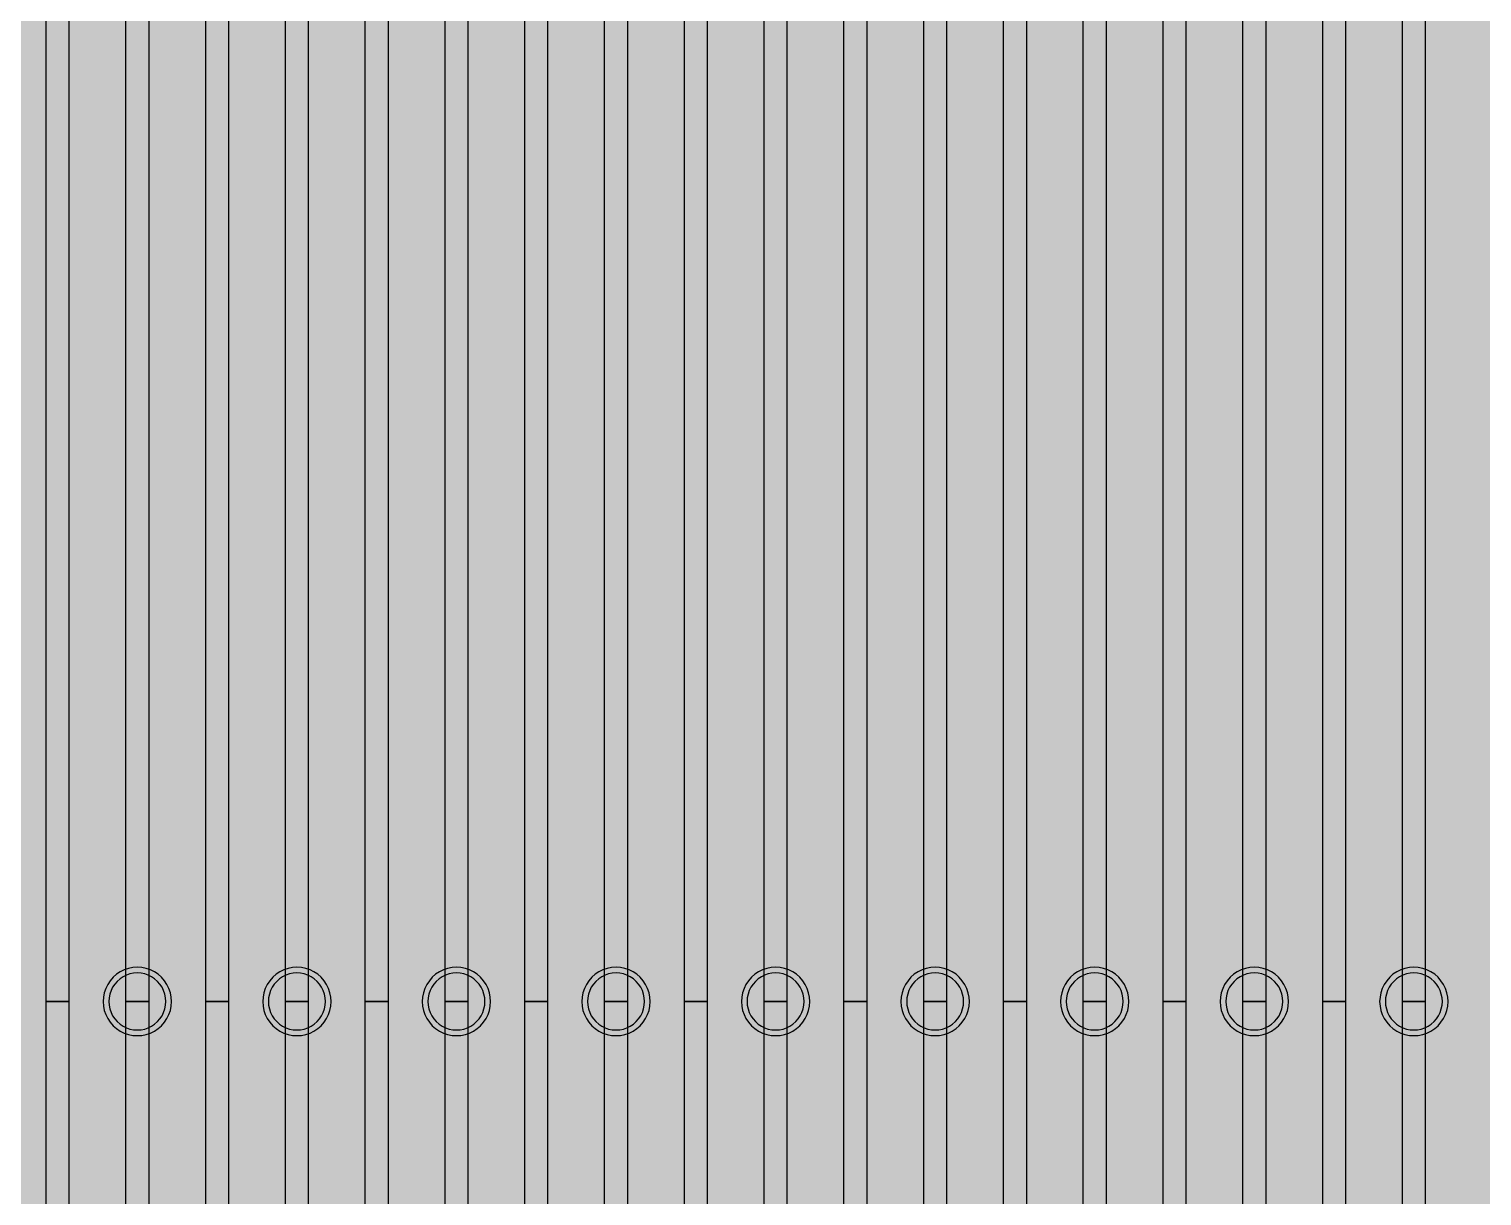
# Model space of a CAD drawing. Header units: metres. Extents: x -7231 to 10969, y -37556 to 1873.
# Drawn here: x 120 to 247.5, y -16649 to -16546.6 of the extents above; entities that cross this region are included whole.
import ezdxf

# ---------------------------------------------------------------- set-up
doc = ezdxf.new("R2010")
doc.units = ezdxf.units.M
for name, color, linetype in [('Metal1', 4, 'CONTINUOUS'), ('Metal2', 3, 'CONTINUOUS'), ('Polyimide', 7, 'CONTINUOUS')]:
    doc.layers.add(name, color=color, linetype=linetype)

msp = doc.modelspace()

# ---------------------------------------------------------------- hatches: boundary and pattern name
at = {"layer": 'Polyimide'}
msp.add_hatch(color=7, dxfattribs=at).paths.add_polyline_path([(4065.69, -468), (4066.67, -501.99), (4068.51, -535.99), (4071.41, -569.99), (4075.54, -603.99), (4081.04, -637.99), (4088.01, -671.99), (4096.52, -705.98), (4106.62, -739.98), (4118.33, -773.98), (4131.63, -807.98), (4146.49, -841.98), (4162.87, -875.98), (4180.68, -909.97), (4199.83, -943.97), (4220.22, -977.97), (4241.73, -1011.97), (4264.21, -1045.97), (4287.52, -1079.96), (4311.51, -1113.96), (4336.01, -1147.96), (4360.86, -1181.96), (4385.88, -1215.96), (4410.89, -1249.96), (4435.74, -1283.95), (4460.24, -1317.95), (4484.23, -1351.95), (4507.54, -1385.95), (4530.02, -1419.95), (4551.53, -1453.94), (4571.92, -1487.94), (4591.07, -1521.94), (4608.88, -1555.94), (4625.26, -1589.94), (4640.12, -1623.94), (4653.42, -1657.93), (4665.13, -1691.93), (4675.23, -1725.93), (4683.74, -1759.93), (4690.71, -1793.93), (4696.21, -1827.93), (4700.34, -1861.92), (4703.24, -1895.92), (4705.08, -1929.92), (4706.06, -1963.92), (4706.44, -1997.92), (4706.5, -2031.91), (4706.5, -4793.02), (4709.95, -4838.39), (4720.22, -4882.71), (4737.08, -4924.98), (4760.13, -4964.2), (4788.85, -4999.49), (4822.58, -5030.03), (4860.53, -5055.12), (4901.85, -5074.18), (4901.85, -5074.18), (4970.68, -5105.23), (5034.7, -5145.26), (5092.76, -5193.54), (5143.8, -5249.19), (5186.89, -5311.2), (5221.24, -5378.44), (5246.23, -5449.69), (5261.41, -5523.66), (5266.5, -5599), (5261.41, -5674.34), (5246.23, -5748.31), (5221.24, -5819.56), (5186.89, -5886.8), (5143.8, -5948.81), (5092.76, -6004.46), (5034.7, -6052.74), (4970.68, -6092.77), (4901.85, -6123.82), (4860.53, -6142.88), (4822.58, -6167.97), (4788.85, -6198.51), (4760.13, -6233.8), (4737.08, -6273.02), (4720.22, -6315.29), (4709.95, -6359.61), (4706.5, -6404.98), (4706.5, -9221.52), (4709.95, -9266.88), (4720.22, -9311.21), (4737.08, -9353.47), (4760.13, -9392.7), (4788.85, -9427.98), (4822.58, -9458.52), (4860.53, -9483.61), (4901.85, -9502.67), (4970.68, -9533.72), (5034.7, -9573.75), (5092.76, -9622.03), (5143.8, -9677.68), (5186.89, -9739.69), (5221.24, -9806.94), (5246.23, -9878.19), (5261.41, -9952.16), (5266.5, -10027.49), (5261.41, -10102.83), (5246.23, -10176.8), (5221.24, -10248.05), (5186.89, -10315.3), (5143.8, -10377.31), (5092.76, -10432.96), (5034.7, -10481.24), (4970.68, -10521.27), (4901.85, -10552.32), (4860.53, -10571.38), (4822.58, -10596.46), (4788.85, -10627), (4760.13, -10662.29), (4737.08, -10701.52), (4720.22, -10743.78), (4709.95, -10788.1), (4706.5, -10833.47), (4706.5, -13650.01), (4709.95, -13695.38), (4720.22, -13739.7), (4737.08, -13781.96), (4760.13, -13821.19), (4788.85, -13856.48), (4822.58, -13887.02), (4860.53, -13912.11), (4901.85, -13931.17), (4970.68, -13962.22), (5034.7, -14002.25), (5092.76, -14050.53), (5143.8, -14106.18), (5186.89, -14168.19), (5221.24, -14235.43), (5246.23, -14306.68), (5261.41, -14380.65), (5266.5, -14455.99), (5261.41, -14531.33), (5246.23, -14605.29), (5221.24, -14676.55), (5186.89, -14743.79), (5143.8, -14805.8), (5092.76, -14861.45), (5034.7, -14909.73), (4970.68, -14949.76), (4901.85, -14980.81), (4860.53, -14999.87), (4822.58, -15024.96), (4788.85, -15055.5), (4760.13, -15090.79), (4737.08, -15130.01), (4720.22, -15172.27), (4709.95, -15216.6), (4706.5, -15261.97), (4706.5, -15455.99), (4720.95, -15750.04), (4764.14, -16041.26), (4835.68, -16326.84), (4934.86, -16604.04), (5060.74, -16870.18), (5212.09, -17122.7), (5387.47, -17359.17), (5585.18, -17577.31), (5803.32, -17775.02), (6039.79, -17950.4), (6292.31, -18101.75), (6558.45, -18227.63), (6835.65, -18326.81), (7121.23, -18398.34), (7412.45, -18441.54), (7706.5, -18455.99), (9969.01, -18455.99), (10047.42, -18459.84), (10125.08, -18471.36), (10201.23, -18490.44), (10275.15, -18516.89), (10346.12, -18550.45), (10413.46, -18590.81), (10476.52, -18637.58), (10534.69, -18690.3), (10587.41, -18748.47), (10634.18, -18811.53), (10674.54, -18878.87), (10708.11, -18949.84), (10734.56, -19023.76), (10753.63, -19099.92), (10765.15, -19177.58), (10769.01, -19255.99), (10769.01, -20895.8), (10730.24, -20951.41), (10694.6, -21009.08), (10662.21, -21068.63), (10633.17, -21129.89), (10607.55, -21192.66), (10585.45, -21256.74), (10566.93, -21321.96), (10552.05, -21388.09), (10540.84, -21454.95), (10533.35, -21522.33), (10529.6, -21590.02), (10529.6, -21657.81), (10533.35, -21725.5), (10540.84, -21792.87), (10552.05, -21859.73), (10566.93, -21925.87), (10585.45, -21991.08), (10607.55, -22055.17), (10633.17, -22117.94), (10662.21, -22179.19), (10694.6, -22238.74), (10730.24, -22296.41), (10769.01, -22352.03), (10769.01, -32454.24), (10728.74, -32510.49), (10691.72, -32568.92), (10658.05, -32629.35), (10627.85, -32691.58), (10601.2, -32755.42), (10578.21, -32820.67), (10558.93, -32887.1), (10543.44, -32954.52), (10531.77, -33022.71), (10523.97, -33091.44), (10520.07, -33160.51), (10520.07, -33229.69), (10523.97, -33298.75), (10531.77, -33367.49), (10543.44, -33435.67), (10558.93, -33503.09), (10578.21, -33569.53), (10601.2, -33634.77), (10627.85, -33698.61), (10658.05, -33760.85), (10691.72, -33821.28), (10728.74, -33879.71), (10769.01, -33935.96), (10769.01, -36556), (10765.15, -36634.41), (10753.63, -36712.07), (10734.56, -36788.23), (10708.11, -36862.15), (10674.54, -36933.12), (10634.18, -37000.46), (10587.41, -37063.51), (10534.69, -37121.69), (10476.52, -37174.41), (10413.46, -37221.18), (10346.12, -37261.54), (10275.15, -37295.1), (10201.23, -37321.55), (10125.08, -37340.63), (10047.42, -37352.15), (9969.01, -37356), (-6231.01, -37356), (-6309.42, -37352.15), (-6387.08, -37340.63), (-6463.23, -37321.55), (-6537.15, -37295.1), (-6608.12, -37261.54), (-6675.46, -37221.18), (-6738.52, -37174.41), (-6796.69, -37121.69), (-6849.41, -37063.51), (-6896.18, -37000.46), (-6936.54, -36933.12), (-6970.11, -36862.15), (-6996.56, -36788.23), (-7015.63, -36712.07), (-7027.15, -36634.41), (-7031.01, -36556), (-7031.01, -33936), (-6990.74, -33879.75), (-6953.7, -33821.31), (-6920.03, -33760.88), (-6889.82, -33698.64), (-6863.18, -33634.8), (-6840.18, -33569.55), (-6820.9, -33503.11), (-6805.4, -33435.69), (-6793.74, -33367.49), (-6785.94, -33298.75), (-6782.03, -33229.68), (-6782.03, -33160.5), (-6785.94, -33091.43), (-6793.74, -33022.69), (-6805.4, -32954.5), (-6820.9, -32887.07), (-6840.18, -32820.63), (-6863.18, -32755.39), (-6889.82, -32691.54), (-6920.03, -32629.3), (-6953.7, -32568.87), (-6990.74, -32510.43), (-7031.01, -32454.18), (-7031.01, -22364.83), (-6990.74, -22308.58), (-6953.7, -22250.14), (-6920.03, -22189.71), (-6889.82, -22127.47), (-6863.18, -22063.62), (-6840.18, -21998.38), (-6820.9, -21931.94), (-6805.4, -21864.51), (-6793.74, -21796.32), (-6785.94, -21727.58), (-6782.03, -21658.51), (-6782.03, -21589.33), (-6785.94, -21520.26), (-6793.74, -21451.52), (-6805.4, -21383.32), (-6820.9, -21315.9), (-6840.18, -21249.46), (-6863.18, -21184.21), (-6889.82, -21120.37), (-6920.03, -21058.13), (-6953.7, -20997.7), (-6990.74, -20939.26), (-7031.01, -20883.01), (-7031.01, -19255.99), (-7027.15, -19177.58), (-7015.63, -19099.92), (-6996.56, -19023.76), (-6970.11, -18949.84), (-6936.54, -18878.87), (-6896.18, -18811.53), (-6849.41, -18748.47), (-6796.69, -18690.3), (-6738.52, -18637.58), (-6675.46, -18590.81), (-6608.12, -18550.45), (-6537.15, -18516.89), (-6463.23, -18490.44), (-6387.08, -18471.36), (-6309.42, -18459.84), (-6231.01, -18455.99), (-3968.5, -18455.99), (-3674.45, -18441.54), (-3383.23, -18398.34), (-3097.65, -18326.81), (-2820.45, -18227.63), (-2554.31, -18101.75), (-2301.79, -17950.4), (-2065.32, -17775.02), (-1847.18, -17577.31), (-1649.47, -17359.17), (-1474.09, -17122.7), (-1322.74, -16870.18), (-1196.86, -16604.04), (-1097.68, -16326.84), (-1026.14, -16041.26), (-982.95, -15750.04), (-968.5, -15455.99), (-968.5, -15261.97), (-971.95, -15216.6), (-982.22, -15172.27), (-999.08, -15130.01), (-1022.13, -15090.79), (-1050.85, -15055.5), (-1084.58, -15024.96), (-1122.53, -14999.87), (-1163.85, -14980.81), (-1232.68, -14949.76), (-1296.7, -14909.73), (-1354.76, -14861.45), (-1405.8, -14805.8), (-1448.89, -14743.79), (-1483.24, -14676.55), (-1508.23, -14605.29), (-1523.41, -14531.33), (-1528.5, -14455.99), (-1523.41, -14380.65), (-1508.23, -14306.68), (-1483.24, -14235.43), (-1448.89, -14168.19), (-1405.8, -14106.18), (-1354.76, -14050.53), (-1296.7, -14002.25), (-1232.68, -13962.22), (-1163.85, -13931.17), (-1122.53, -13912.11), (-1084.58, -13887.02), (-1050.85, -13856.48), (-1022.13, -13821.19), (-999.08, -13781.96), (-982.22, -13739.7), (-971.95, -13695.38), (-968.5, -13650.01), (-968.5, -12309.64), (-971.95, -12264.27), (-982.22, -12219.94), (-999.08, -12177.68), (-1022.13, -12138.46), (-1050.85, -12103.17), (-1084.58, -12072.63), (-1122.53, -12047.54), (-1163.85, -12028.48), (-1232.68, -11997.43), (-1296.7, -11957.4), (-1354.76, -11909.12), (-1405.8, -11853.47), (-1448.89, -11791.46), (-1483.24, -11724.22), (-1508.23, -11652.96), (-1523.41, -11579), (-1528.5, -11503.66), (-1523.41, -11428.32), (-1508.23, -11354.35), (-1483.24, -11283.1), (-1448.89, -11215.86), (-1405.8, -11153.85), (-1354.76, -11098.2), (-1296.7, -11049.92), (-1232.68, -11009.89), (-1163.85, -10978.84), (-1122.53, -10959.78), (-1084.58, -10934.69), (-1050.85, -10904.15), (-1022.13, -10868.86), (-999.08, -10829.63), (-982.22, -10787.37), (-971.95, -10743.05), (-968.5, -10697.68), (-968.5, -9357.31), (-971.95, -9311.94), (-982.22, -9267.62), (-999.08, -9225.35), (-1022.13, -9186.13), (-1050.85, -9150.84), (-1084.58, -9120.3), (-1122.53, -9095.21), (-1163.85, -9076.15), (-1163.85, -9076.15), (-1232.68, -9045.1), (-1296.7, -9005.07), (-1354.76, -8956.79), (-1405.8, -8901.14), (-1448.89, -8839.13), (-1483.24, -8771.89), (-1508.23, -8700.64), (-1523.41, -8626.67), (-1528.5, -8551.33), (-1523.41, -8475.99), (-1508.23, -8402.02), (-1483.24, -8330.77), (-1448.89, -8263.53), (-1405.8, -8201.52), (-1354.76, -8145.87), (-1296.7, -8097.59), (-1232.68, -8057.56), (-1163.85, -8026.51), (-1163.85, -8026.51), (-1122.53, -8007.45), (-1084.58, -7982.36), (-1050.85, -7951.82), (-1022.13, -7916.53), (-999.08, -7877.31), (-982.22, -7835.04), (-971.95, -7790.72), (-968.5, -7745.35), (-968.5, -6404.98), (-971.95, -6359.61), (-982.22, -6315.29), (-999.08, -6273.02), (-1022.13, -6233.8), (-1050.85, -6198.51), (-1084.58, -6167.97), (-1122.53, -6142.88), (-1163.85, -6123.82), (-1163.85, -6123.82), (-1232.68, -6092.77), (-1296.7, -6052.74), (-1354.76, -6004.46), (-1405.8, -5948.81), (-1448.89, -5886.8), (-1483.24, -5819.56), (-1508.23, -5748.31), (-1523.41, -5674.34), (-1528.5, -5599), (-1523.41, -5523.66), (-1508.23, -5449.69), (-1483.24, -5378.44), (-1448.89, -5311.2), (-1405.8, -5249.19), (-1354.76, -5193.54), (-1296.7, -5145.26), (-1232.68, -5105.23), (-1163.85, -5074.18), (-1163.85, -5074.18), (-1122.53, -5055.12), (-1084.58, -5030.03), (-1050.85, -4999.49), (-1022.13, -4964.2), (-999.08, -4924.98), (-982.22, -4882.71), (-971.95, -4838.39), (-968.5, -4793.02), (-968.5, -2031.91), (-968.44, -1997.92), (-968.06, -1963.92), (-967.05, -1929.92), (-965.18, -1895.92), (-962.22, -1861.92), (-958.01, -1827.93), (-952.41, -1793.93), (-945.31, -1759.93), (-936.64, -1725.93), (-926.35, -1691.93), (-914.43, -1657.93), (-900.88, -1623.94), (-885.74, -1589.94), (-869.05, -1555.94), (-850.91, -1521.94), (-831.4, -1487.94), (-810.63, -1453.94), (-788.72, -1419.95), (-765.82, -1385.95), (-742.07, -1351.95), (-717.63, -1317.95), (-692.67, -1283.95), (-667.36, -1249.96), (-641.88, -1215.96), (-616.39, -1181.96), (-591.08, -1147.96), (-566.12, -1113.96), (-541.68, -1079.96), (-517.93, -1045.97), (-495.03, -1011.97), (-473.12, -977.97), (-452.35, -943.97), (-432.84, -909.97), (-414.7, -875.98), (-398.01, -841.98), (-382.87, -807.98), (-369.32, -773.98), (-357.4, -739.98), (-347.11, -705.98), (-338.44, -671.99), (-331.34, -637.99), (-325.74, -603.99), (-321.53, -569.99), (-318.57, -535.99), (-316.7, -501.99), (-315.69, -468), (-315.31, -434), (-315.25, -400), (-315.25, 401), (-315.25, 451), (-315.25, 1644), (-270.25, 1644), (-270.03, 1637.13), (-269.35, 1630.29), (-268.23, 1623.52), (-266.67, 1616.82), (-264.68, 1610.25), (-262.26, 1603.82), (-259.42, 1597.56), (-256.18, 1591.5), (-252.55, 1585.67), (-248.55, 1580.08), (-244.19, 1574.77), (-239.5, 1569.75), (-234.48, 1565.06), (-229.17, 1560.7), (-223.58, 1556.7), (-217.75, 1553.07), (-211.69, 1549.83), (-205.43, 1546.99), (-199, 1544.57), (-192.43, 1542.58), (-185.73, 1541.02), (-178.96, 1539.9), (-172.12, 1539.22), (-165.25, 1539), (-158.38, 1539.22), (-151.54, 1539.9), (-144.77, 1541.02), (-138.07, 1542.58), (-131.5, 1544.57), (-125.07, 1546.99), (-118.81, 1549.83), (-112.75, 1553.07), (-106.92, 1556.7), (-101.33, 1560.7), (-96.02, 1565.06), (-91, 1569.75), (-86.31, 1574.77), (-81.95, 1580.08), (-77.95, 1585.67), (-74.32, 1591.5), (-71.08, 1597.56), (-68.24, 1603.82), (-65.82, 1610.25), (-63.83, 1616.82), (-62.27, 1623.52), (-61.15, 1630.29), (-60.47, 1637.13), (-60.25, 1644), (1853, 1644), (1853, 1573), (3815.25, 1573), (3815.46, 1579.54), (3816.11, 1586.05), (3817.17, 1592.51), (3818.66, 1598.88), (3820.56, 1605.14), (3822.86, 1611.27), (3825.56, 1617.23), (3828.65, 1623), (3832.1, 1628.56), (3835.91, 1633.88), (3840.07, 1638.93), (3844.54, 1643.71), (3849.32, 1648.18), (3854.37, 1652.34), (3859.69, 1656.15), (3865.25, 1659.6), (3871.02, 1662.69), (3876.98, 1665.39), (3883.11, 1667.69), (3889.37, 1669.59), (3895.74, 1671.08), (3902.2, 1672.14), (3908.71, 1672.79), (3915.25, 1673), (3921.79, 1672.79), (3928.3, 1672.14), (3934.76, 1671.08), (3941.13, 1669.59), (3947.39, 1667.69), (3953.52, 1665.39), (3959.48, 1662.69), (3965.25, 1659.6), (3970.81, 1656.15), (3976.13, 1652.34), (3981.18, 1648.18), (3985.96, 1643.71), (3990.43, 1638.93), (3994.59, 1633.88), (3998.4, 1628.56), (4001.85, 1623), (4004.94, 1617.23), (4007.64, 1611.27), (4009.94, 1605.14), (4011.84, 1598.88), (4013.33, 1592.51), (4014.39, 1586.05), (4015.04, 1579.54), (4015.25, 1573), (4065.25, 1573), (4065.25, 451), (4065.25, 401), (4065.25, -400), (4065.31, -434), (4065.69, -468)])

# ---------------------------------------------------------------- linework, layer by layer
at = {"layer": 'Metal1'}
for points in [[(123.5, -2032.12), (123.5, -16631.91), (121.5, -16631.91), (121.5, -2031.71)], [(130.5, -2032.12), (130.5, -16631.91), (128.5, -16631.91), (128.5, -2031.71)], [(137.5, -2032.12), (137.5, -16631.91), (135.5, -16631.91), (135.5, -2031.71)], [(144.5, -2032.12), (144.5, -16631.91), (142.5, -16631.91), (142.5, -2031.71)], [(151.5, -2032.12), (151.5, -16631.91), (149.5, -16631.91), (149.5, -2031.71)], [(158.5, -2032.12), (158.5, -16631.91), (156.5, -16631.91), (156.5, -2031.71)], [(165.5, -2032.12), (165.5, -16631.91), (163.5, -16631.91), (163.5, -2031.71)], [(172.5, -2032.12), (172.5, -16631.91), (170.5, -16631.91), (170.5, -2031.71)], [(179.5, -2032.12), (179.5, -16631.91), (177.5, -16631.91), (177.5, -2031.71)], [(186.5, -2032.12), (186.5, -16631.91), (184.5, -16631.91), (184.5, -2031.71)], [(193.5, -2032.11), (193.5, -16631.91), (191.5, -16631.91), (191.5, -2031.71)], [(200.5, -2032.11), (200.5, -16631.91), (198.5, -16631.91), (198.5, -2031.72)], [(207.5, -2032.11), (207.5, -16631.91), (205.5, -16631.91), (205.5, -2031.72)], [(214.5, -2032.11), (214.5, -16631.91), (212.5, -16631.91), (212.5, -2031.72)], [(221.5, -2032.11), (221.5, -16631.91), (219.5, -16631.91), (219.5, -2031.72)], [(228.5, -2032.11), (228.5, -16631.91), (226.5, -16631.91), (226.5, -2031.72)], [(235.5, -2032.11), (235.5, -16631.91), (233.5, -16631.91), (233.5, -2031.72)], [(242.5, -2032.11), (242.5, -16631.91), (240.5, -16631.91), (240.5, -2031.72)], [(232.7, -17790), (216.84, -17767.49), (200.98, -17744.99), (185.12, -17722.49), (169.26, -17699.99), (153.4, -17677.49), (137.54, -17654.99), (127.94, -17641.36), (121.5, -17621.06), (121.5, -16631.91), (123.5, -16631.91), (123.5, -17620.75), (129.75, -17640.47), (139.18, -17653.84), (155.04, -17676.34), (170.9, -17698.84), (186.76, -17721.34), (202.62, -17743.84), (218.48, -17766.34), (234.34, -17788.84)], [(245.81, -17789.99), (230.08, -17767.49), (214.34, -17744.99), (198.61, -17722.49), (182.88, -17699.99), (167.15, -17677.49), (151.41, -17654.99), (141.89, -17641.36), (135.5, -17621.09), (135.5, -16631.91), (137.5, -16631.91), (137.5, -17620.78), (143.7, -17640.47), (153.05, -17653.84), (168.78, -17676.34), (184.52, -17698.84), (200.25, -17721.34), (215.98, -17743.85), (231.71, -17766.35), (247.45, -17788.85)], [(258.92, -17789.99), (243.31, -17767.49), (227.71, -17744.99), (212.1, -17722.49), (196.49, -17699.99), (180.89, -17677.49), (165.28, -17654.99), (155.83, -17641.36), (149.5, -17621.11), (149.5, -16631.91), (151.5, -16631.91), (151.5, -17620.81), (157.65, -17640.47), (166.93, -17653.85), (182.53, -17676.35), (198.14, -17698.85), (213.74, -17721.35), (229.35, -17743.85), (244.95, -17766.35), (260.56, -17788.85)], [(272.02, -17789.99), (256.55, -17767.49), (241.07, -17744.98), (225.59, -17722.48), (210.11, -17699.98), (194.63, -17677.48), (179.15, -17654.98), (169.78, -17641.36), (163.5, -17621.14), (163.5, -16631.91), (165.5, -16631.91), (165.5, -17620.84), (171.6, -17640.47), (180.8, -17653.85), (196.28, -17676.35), (211.76, -17698.85), (227.24, -17721.35), (242.72, -17743.85), (258.19, -17766.35), (273.67, -17788.85)], [(285.13, -17789.98), (269.78, -17767.48), (254.43, -17744.98), (239.08, -17722.48), (223.73, -17699.98), (208.38, -17677.48), (193.03, -17654.98), (183.73, -17641.35), (177.5, -17621.17), (177.5, -16631.91), (179.5, -16631.91), (179.5, -17620.87), (185.55, -17640.48), (194.68, -17653.85), (210.03, -17676.35), (225.38, -17698.85), (240.73, -17721.35), (256.08, -17743.85), (271.43, -17766.36), (286.78, -17788.86)], [(298.24, -17789.98), (283.02, -17767.48), (267.79, -17744.98), (252.57, -17722.48), (237.34, -17699.98), (222.12, -17677.48), (206.9, -17654.98), (197.68, -17641.35), (191.5, -17621.2), (191.5, -16631.91), (193.5, -16631.91), (193.5, -17620.9), (199.5, -17640.48), (208.55, -17653.85), (223.78, -17676.36), (239, -17698.86), (254.22, -17721.36), (269.45, -17743.86), (284.67, -17766.36), (299.9, -17788.86)], [(311.35, -17789.98), (296.25, -17767.48), (281.15, -17744.98), (266.06, -17722.47), (250.96, -17699.97), (235.86, -17677.47), (220.77, -17654.97), (211.63, -17641.35), (205.5, -17621.23), (205.5, -16631.91), (207.5, -16631.91), (207.5, -17620.93), (213.45, -17640.48), (222.43, -17653.86), (237.52, -17676.36), (252.62, -17698.86), (267.72, -17721.36), (282.81, -17743.86), (297.91, -17766.36), (313.01, -17788.86)], [(324.46, -17789.97), (309.49, -17767.47), (294.52, -17744.97), (279.55, -17722.47), (264.58, -17699.97), (249.61, -17677.47), (234.64, -17654.97), (225.57, -17641.35), (219.5, -17621.25), (219.5, -16631.91), (221.5, -16631.91), (221.5, -17620.96), (227.4, -17640.48), (236.3, -17653.86), (251.27, -17676.36), (266.24, -17698.86), (281.21, -17721.36), (296.18, -17743.86), (311.15, -17766.36), (326.12, -17788.87)], [(337.56, -17789.97), (322.72, -17767.47), (307.88, -17744.97), (293.04, -17722.47), (278.19, -17699.97), (263.35, -17677.47), (248.51, -17654.97), (239.52, -17641.34), (233.5, -17621.28), (233.5, -16631.91), (235.5, -16631.91), (235.5, -17620.99), (241.35, -17640.49), (250.18, -17653.86), (265.02, -17676.37), (279.86, -17698.87), (294.71, -17721.37), (309.55, -17743.87), (324.39, -17766.37), (339.23, -17788.87)]]:
    msp.add_lwpolyline(points, dxfattribs=at)
for points in [[(132.5, -16631.91), (132.47, -16631.52), (132.4, -16631.14), (132.27, -16630.77), (132.1, -16630.41), (131.88, -16630.09), (131.62, -16629.79), (131.33, -16629.53), (131, -16629.32), (130.65, -16629.14), (130.28, -16629.02), (129.89, -16628.94), (129.5, -16628.91), (129.11, -16628.94), (128.72, -16629.02), (128.35, -16629.14), (128, -16629.32), (127.67, -16629.53), (127.38, -16629.79), (127.12, -16630.09), (126.9, -16630.41), (126.73, -16630.77), (126.6, -16631.14), (126.53, -16631.52), (126.5, -16631.91), (126.53, -16632.31), (126.6, -16632.69), (126.73, -16633.06), (126.9, -16633.41), (127.12, -16633.74), (127.38, -16634.04), (127.67, -16634.29), (128, -16634.51), (128.35, -16634.69), (128.72, -16634.81), (129.11, -16634.89), (129.5, -16634.91), (129.89, -16634.89), (130.28, -16634.81), (130.65, -16634.69), (131, -16634.51), (131.33, -16634.29), (131.62, -16634.04), (131.88, -16633.74), (132.1, -16633.41), (132.27, -16633.06), (132.4, -16632.69), (132.47, -16632.31), (132.5, -16631.91)], [(146.5, -16631.91), (146.47, -16631.52), (146.4, -16631.14), (146.27, -16630.77), (146.1, -16630.41), (145.88, -16630.09), (145.62, -16629.79), (145.33, -16629.53), (145, -16629.32), (144.65, -16629.14), (144.28, -16629.02), (143.89, -16628.94), (143.5, -16628.91), (143.11, -16628.94), (142.72, -16629.02), (142.35, -16629.14), (142, -16629.32), (141.67, -16629.53), (141.38, -16629.79), (141.12, -16630.09), (140.9, -16630.41), (140.73, -16630.77), (140.6, -16631.14), (140.53, -16631.52), (140.5, -16631.91), (140.53, -16632.31), (140.6, -16632.69), (140.73, -16633.06), (140.9, -16633.41), (141.12, -16633.74), (141.38, -16634.04), (141.67, -16634.29), (142, -16634.51), (142.35, -16634.69), (142.72, -16634.81), (143.11, -16634.89), (143.5, -16634.91), (143.89, -16634.89), (144.28, -16634.81), (144.65, -16634.69), (145, -16634.51), (145.33, -16634.29), (145.62, -16634.04), (145.88, -16633.74), (146.1, -16633.41), (146.27, -16633.06), (146.4, -16632.69), (146.47, -16632.31), (146.5, -16631.91)], [(160.5, -16631.91), (160.47, -16631.52), (160.4, -16631.14), (160.27, -16630.77), (160.1, -16630.41), (159.88, -16630.09), (159.62, -16629.79), (159.33, -16629.53), (159, -16629.32), (158.65, -16629.14), (158.28, -16629.02), (157.89, -16628.94), (157.5, -16628.91), (157.11, -16628.94), (156.72, -16629.02), (156.35, -16629.14), (156, -16629.32), (155.67, -16629.53), (155.38, -16629.79), (155.12, -16630.09), (154.9, -16630.41), (154.73, -16630.77), (154.6, -16631.14), (154.53, -16631.52), (154.5, -16631.91), (154.53, -16632.31), (154.6, -16632.69), (154.73, -16633.06), (154.9, -16633.41), (155.12, -16633.74), (155.38, -16634.04), (155.67, -16634.29), (156, -16634.51), (156.35, -16634.69), (156.72, -16634.81), (157.11, -16634.89), (157.5, -16634.91), (157.89, -16634.89), (158.28, -16634.81), (158.65, -16634.69), (159, -16634.51), (159.33, -16634.29), (159.62, -16634.04), (159.88, -16633.74), (160.1, -16633.41), (160.27, -16633.06), (160.4, -16632.69), (160.47, -16632.31), (160.5, -16631.91)], [(174.5, -16631.91), (174.47, -16631.52), (174.4, -16631.14), (174.27, -16630.77), (174.1, -16630.41), (173.88, -16630.09), (173.62, -16629.79), (173.33, -16629.53), (173, -16629.32), (172.65, -16629.14), (172.28, -16629.02), (171.89, -16628.94), (171.5, -16628.91), (171.11, -16628.94), (170.72, -16629.02), (170.35, -16629.14), (170, -16629.32), (169.67, -16629.53), (169.38, -16629.79), (169.12, -16630.09), (168.9, -16630.41), (168.73, -16630.77), (168.6, -16631.14), (168.53, -16631.52), (168.5, -16631.91), (168.53, -16632.31), (168.6, -16632.69), (168.73, -16633.06), (168.9, -16633.41), (169.12, -16633.74), (169.38, -16634.04), (169.67, -16634.29), (170, -16634.51), (170.35, -16634.69), (170.72, -16634.81), (171.11, -16634.89), (171.5, -16634.91), (171.89, -16634.89), (172.28, -16634.81), (172.65, -16634.69), (173, -16634.51), (173.33, -16634.29), (173.62, -16634.04), (173.88, -16633.74), (174.1, -16633.41), (174.27, -16633.06), (174.4, -16632.69), (174.47, -16632.31), (174.5, -16631.91)], [(188.5, -16631.91), (188.47, -16631.52), (188.4, -16631.14), (188.27, -16630.77), (188.1, -16630.41), (187.88, -16630.09), (187.62, -16629.79), (187.33, -16629.53), (187, -16629.32), (186.65, -16629.14), (186.28, -16629.02), (185.89, -16628.94), (185.5, -16628.91), (185.11, -16628.94), (184.72, -16629.02), (184.35, -16629.14), (184, -16629.32), (183.67, -16629.53), (183.38, -16629.79), (183.12, -16630.09), (182.9, -16630.41), (182.73, -16630.77), (182.6, -16631.14), (182.53, -16631.52), (182.5, -16631.91), (182.53, -16632.31), (182.6, -16632.69), (182.73, -16633.06), (182.9, -16633.41), (183.12, -16633.74), (183.38, -16634.04), (183.67, -16634.29), (184, -16634.51), (184.35, -16634.69), (184.72, -16634.81), (185.11, -16634.89), (185.5, -16634.91), (185.89, -16634.89), (186.28, -16634.81), (186.65, -16634.69), (187, -16634.51), (187.33, -16634.29), (187.62, -16634.04), (187.88, -16633.74), (188.1, -16633.41), (188.27, -16633.06), (188.4, -16632.69), (188.47, -16632.31), (188.5, -16631.91)], [(202.5, -16631.91), (202.47, -16631.52), (202.4, -16631.14), (202.27, -16630.77), (202.1, -16630.41), (201.88, -16630.09), (201.62, -16629.79), (201.33, -16629.53), (201, -16629.32), (200.65, -16629.14), (200.28, -16629.02), (199.89, -16628.94), (199.5, -16628.91), (199.11, -16628.94), (198.72, -16629.02), (198.35, -16629.14), (198, -16629.32), (197.67, -16629.53), (197.38, -16629.79), (197.12, -16630.09), (196.9, -16630.41), (196.73, -16630.77), (196.6, -16631.14), (196.53, -16631.52), (196.5, -16631.91), (196.53, -16632.31), (196.6, -16632.69), (196.73, -16633.06), (196.9, -16633.41), (197.12, -16633.74), (197.38, -16634.04), (197.67, -16634.29), (198, -16634.51), (198.35, -16634.69), (198.72, -16634.81), (199.11, -16634.89), (199.5, -16634.91), (199.89, -16634.89), (200.28, -16634.81), (200.65, -16634.69), (201, -16634.51), (201.33, -16634.29), (201.62, -16634.04), (201.88, -16633.74), (202.1, -16633.41), (202.27, -16633.06), (202.4, -16632.69), (202.47, -16632.31), (202.5, -16631.91)], [(216.5, -16631.91), (216.47, -16631.52), (216.4, -16631.14), (216.27, -16630.77), (216.1, -16630.41), (215.88, -16630.09), (215.62, -16629.79), (215.33, -16629.53), (215, -16629.32), (214.65, -16629.14), (214.28, -16629.02), (213.89, -16628.94), (213.5, -16628.91), (213.11, -16628.94), (212.72, -16629.02), (212.35, -16629.14), (212, -16629.32), (211.67, -16629.53), (211.38, -16629.79), (211.12, -16630.09), (210.9, -16630.41), (210.73, -16630.77), (210.6, -16631.14), (210.53, -16631.52), (210.5, -16631.91), (210.53, -16632.31), (210.6, -16632.69), (210.73, -16633.06), (210.9, -16633.41), (211.12, -16633.74), (211.38, -16634.04), (211.67, -16634.29), (212, -16634.51), (212.35, -16634.69), (212.72, -16634.81), (213.11, -16634.89), (213.5, -16634.91), (213.89, -16634.89), (214.28, -16634.81), (214.65, -16634.69), (215, -16634.51), (215.33, -16634.29), (215.62, -16634.04), (215.88, -16633.74), (216.1, -16633.41), (216.27, -16633.06), (216.4, -16632.69), (216.47, -16632.31), (216.5, -16631.91)], [(230.5, -16631.91), (230.47, -16631.52), (230.4, -16631.14), (230.27, -16630.77), (230.1, -16630.41), (229.88, -16630.09), (229.62, -16629.79), (229.33, -16629.53), (229, -16629.32), (228.65, -16629.14), (228.28, -16629.02), (227.89, -16628.94), (227.5, -16628.91), (227.11, -16628.94), (226.72, -16629.02), (226.35, -16629.14), (226, -16629.32), (225.67, -16629.53), (225.38, -16629.79), (225.12, -16630.09), (224.9, -16630.41), (224.73, -16630.77), (224.6, -16631.14), (224.53, -16631.52), (224.5, -16631.91), (224.53, -16632.31), (224.6, -16632.69), (224.73, -16633.06), (224.9, -16633.41), (225.12, -16633.74), (225.38, -16634.04), (225.67, -16634.29), (226, -16634.51), (226.35, -16634.69), (226.72, -16634.81), (227.11, -16634.89), (227.5, -16634.91), (227.89, -16634.89), (228.28, -16634.81), (228.65, -16634.69), (229, -16634.51), (229.33, -16634.29), (229.62, -16634.04), (229.88, -16633.74), (230.1, -16633.41), (230.27, -16633.06), (230.4, -16632.69), (230.47, -16632.31), (230.5, -16631.91)], [(244.5, -16631.91), (244.47, -16631.52), (244.4, -16631.14), (244.27, -16630.77), (244.1, -16630.41), (243.88, -16630.09), (243.62, -16629.79), (243.33, -16629.53), (243, -16629.32), (242.65, -16629.14), (242.28, -16629.02), (241.89, -16628.94), (241.5, -16628.91), (241.11, -16628.94), (240.72, -16629.02), (240.35, -16629.14), (240, -16629.32), (239.67, -16629.53), (239.38, -16629.79), (239.12, -16630.09), (238.9, -16630.41), (238.73, -16630.77), (238.6, -16631.14), (238.53, -16631.52), (238.5, -16631.91), (238.53, -16632.31), (238.6, -16632.69), (238.73, -16633.06), (238.9, -16633.41), (239.12, -16633.74), (239.38, -16634.04), (239.67, -16634.29), (240, -16634.51), (240.35, -16634.69), (240.72, -16634.81), (241.11, -16634.89), (241.5, -16634.91), (241.89, -16634.89), (242.28, -16634.81), (242.65, -16634.69), (243, -16634.51), (243.33, -16634.29), (243.62, -16634.04), (243.88, -16633.74), (244.1, -16633.41), (244.27, -16633.06), (244.4, -16632.69), (244.47, -16632.31), (244.5, -16631.91)]]:
    msp.add_lwpolyline(points, close=True, dxfattribs=at)
at = {"layer": 'Metal2'}
for points in [[(132.5, -16631.91), (132.47, -16631.52), (132.4, -16631.14), (132.27, -16630.77), (132.1, -16630.41), (131.88, -16630.09), (131.62, -16629.79), (131.33, -16629.53), (131, -16629.32), (130.65, -16629.14), (130.28, -16629.02), (129.89, -16628.94), (129.5, -16628.91), (129.11, -16628.94), (128.72, -16629.02), (128.35, -16629.14), (128, -16629.32), (127.67, -16629.53), (127.38, -16629.79), (127.12, -16630.09), (126.9, -16630.41), (126.73, -16630.77), (126.6, -16631.14), (126.53, -16631.52), (126.5, -16631.91), (126.53, -16632.31), (126.6, -16632.69), (126.73, -16633.06), (126.9, -16633.41), (127.12, -16633.74), (127.38, -16634.04), (127.67, -16634.29), (128, -16634.51), (128.35, -16634.69), (128.72, -16634.81), (129.11, -16634.89), (129.5, -16634.91), (129.89, -16634.89), (130.28, -16634.81), (130.65, -16634.69), (131, -16634.51), (131.33, -16634.29), (131.62, -16634.04), (131.88, -16633.74), (132.1, -16633.41), (132.27, -16633.06), (132.4, -16632.69), (132.47, -16632.31), (132.5, -16631.91)], [(146.5, -16631.91), (146.47, -16631.52), (146.4, -16631.14), (146.27, -16630.77), (146.1, -16630.41), (145.88, -16630.09), (145.62, -16629.79), (145.33, -16629.53), (145, -16629.32), (144.65, -16629.14), (144.28, -16629.02), (143.89, -16628.94), (143.5, -16628.91), (143.11, -16628.94), (142.72, -16629.02), (142.35, -16629.14), (142, -16629.32), (141.67, -16629.53), (141.38, -16629.79), (141.12, -16630.09), (140.9, -16630.41), (140.73, -16630.77), (140.6, -16631.14), (140.53, -16631.52), (140.5, -16631.91), (140.53, -16632.31), (140.6, -16632.69), (140.73, -16633.06), (140.9, -16633.41), (141.12, -16633.74), (141.38, -16634.04), (141.67, -16634.29), (142, -16634.51), (142.35, -16634.69), (142.72, -16634.81), (143.11, -16634.89), (143.5, -16634.91), (143.89, -16634.89), (144.28, -16634.81), (144.65, -16634.69), (145, -16634.51), (145.33, -16634.29), (145.62, -16634.04), (145.88, -16633.74), (146.1, -16633.41), (146.27, -16633.06), (146.4, -16632.69), (146.47, -16632.31), (146.5, -16631.91)], [(160.5, -16631.91), (160.47, -16631.52), (160.4, -16631.14), (160.27, -16630.77), (160.1, -16630.41), (159.88, -16630.09), (159.62, -16629.79), (159.33, -16629.53), (159, -16629.32), (158.65, -16629.14), (158.28, -16629.02), (157.89, -16628.94), (157.5, -16628.91), (157.11, -16628.94), (156.72, -16629.02), (156.35, -16629.14), (156, -16629.32), (155.67, -16629.53), (155.38, -16629.79), (155.12, -16630.09), (154.9, -16630.41), (154.73, -16630.77), (154.6, -16631.14), (154.53, -16631.52), (154.5, -16631.91), (154.53, -16632.31), (154.6, -16632.69), (154.73, -16633.06), (154.9, -16633.41), (155.12, -16633.74), (155.38, -16634.04), (155.67, -16634.29), (156, -16634.51), (156.35, -16634.69), (156.72, -16634.81), (157.11, -16634.89), (157.5, -16634.91), (157.89, -16634.89), (158.28, -16634.81), (158.65, -16634.69), (159, -16634.51), (159.33, -16634.29), (159.62, -16634.04), (159.88, -16633.74), (160.1, -16633.41), (160.27, -16633.06), (160.4, -16632.69), (160.47, -16632.31), (160.5, -16631.91)], [(174.5, -16631.91), (174.47, -16631.52), (174.4, -16631.14), (174.27, -16630.77), (174.1, -16630.41), (173.88, -16630.09), (173.62, -16629.79), (173.33, -16629.53), (173, -16629.32), (172.65, -16629.14), (172.28, -16629.02), (171.89, -16628.94), (171.5, -16628.91), (171.11, -16628.94), (170.72, -16629.02), (170.35, -16629.14), (170, -16629.32), (169.67, -16629.53), (169.38, -16629.79), (169.12, -16630.09), (168.9, -16630.41), (168.73, -16630.77), (168.6, -16631.14), (168.53, -16631.52), (168.5, -16631.91), (168.53, -16632.31), (168.6, -16632.69), (168.73, -16633.06), (168.9, -16633.41), (169.12, -16633.74), (169.38, -16634.04), (169.67, -16634.29), (170, -16634.51), (170.35, -16634.69), (170.72, -16634.81), (171.11, -16634.89), (171.5, -16634.91), (171.89, -16634.89), (172.28, -16634.81), (172.65, -16634.69), (173, -16634.51), (173.33, -16634.29), (173.62, -16634.04), (173.88, -16633.74), (174.1, -16633.41), (174.27, -16633.06), (174.4, -16632.69), (174.47, -16632.31), (174.5, -16631.91)], [(188.5, -16631.91), (188.47, -16631.52), (188.4, -16631.14), (188.27, -16630.77), (188.1, -16630.41), (187.88, -16630.09), (187.62, -16629.79), (187.33, -16629.53), (187, -16629.32), (186.65, -16629.14), (186.28, -16629.02), (185.89, -16628.94), (185.5, -16628.91), (185.11, -16628.94), (184.72, -16629.02), (184.35, -16629.14), (184, -16629.32), (183.67, -16629.53), (183.38, -16629.79), (183.12, -16630.09), (182.9, -16630.41), (182.73, -16630.77), (182.6, -16631.14), (182.53, -16631.52), (182.5, -16631.91), (182.53, -16632.31), (182.6, -16632.69), (182.73, -16633.06), (182.9, -16633.41), (183.12, -16633.74), (183.38, -16634.04), (183.67, -16634.29), (184, -16634.51), (184.35, -16634.69), (184.72, -16634.81), (185.11, -16634.89), (185.5, -16634.91), (185.89, -16634.89), (186.28, -16634.81), (186.65, -16634.69), (187, -16634.51), (187.33, -16634.29), (187.62, -16634.04), (187.88, -16633.74), (188.1, -16633.41), (188.27, -16633.06), (188.4, -16632.69), (188.47, -16632.31), (188.5, -16631.91)], [(202.5, -16631.91), (202.47, -16631.52), (202.4, -16631.14), (202.27, -16630.77), (202.1, -16630.41), (201.88, -16630.09), (201.62, -16629.79), (201.33, -16629.53), (201, -16629.32), (200.65, -16629.14), (200.28, -16629.02), (199.89, -16628.94), (199.5, -16628.91), (199.11, -16628.94), (198.72, -16629.02), (198.35, -16629.14), (198, -16629.32), (197.67, -16629.53), (197.38, -16629.79), (197.12, -16630.09), (196.9, -16630.41), (196.73, -16630.77), (196.6, -16631.14), (196.53, -16631.52), (196.5, -16631.91), (196.53, -16632.31), (196.6, -16632.69), (196.73, -16633.06), (196.9, -16633.41), (197.12, -16633.74), (197.38, -16634.04), (197.67, -16634.29), (198, -16634.51), (198.35, -16634.69), (198.72, -16634.81), (199.11, -16634.89), (199.5, -16634.91), (199.89, -16634.89), (200.28, -16634.81), (200.65, -16634.69), (201, -16634.51), (201.33, -16634.29), (201.62, -16634.04), (201.88, -16633.74), (202.1, -16633.41), (202.27, -16633.06), (202.4, -16632.69), (202.47, -16632.31), (202.5, -16631.91)], [(216.5, -16631.91), (216.47, -16631.52), (216.4, -16631.14), (216.27, -16630.77), (216.1, -16630.41), (215.88, -16630.09), (215.62, -16629.79), (215.33, -16629.53), (215, -16629.32), (214.65, -16629.14), (214.28, -16629.02), (213.89, -16628.94), (213.5, -16628.91), (213.11, -16628.94), (212.72, -16629.02), (212.35, -16629.14), (212, -16629.32), (211.67, -16629.53), (211.38, -16629.79), (211.12, -16630.09), (210.9, -16630.41), (210.73, -16630.77), (210.6, -16631.14), (210.53, -16631.52), (210.5, -16631.91), (210.53, -16632.31), (210.6, -16632.69), (210.73, -16633.06), (210.9, -16633.41), (211.12, -16633.74), (211.38, -16634.04), (211.67, -16634.29), (212, -16634.51), (212.35, -16634.69), (212.72, -16634.81), (213.11, -16634.89), (213.5, -16634.91), (213.89, -16634.89), (214.28, -16634.81), (214.65, -16634.69), (215, -16634.51), (215.33, -16634.29), (215.62, -16634.04), (215.88, -16633.74), (216.1, -16633.41), (216.27, -16633.06), (216.4, -16632.69), (216.47, -16632.31), (216.5, -16631.91)], [(230.5, -16631.91), (230.47, -16631.52), (230.4, -16631.14), (230.27, -16630.77), (230.1, -16630.41), (229.88, -16630.09), (229.62, -16629.79), (229.33, -16629.53), (229, -16629.32), (228.65, -16629.14), (228.28, -16629.02), (227.89, -16628.94), (227.5, -16628.91), (227.11, -16628.94), (226.72, -16629.02), (226.35, -16629.14), (226, -16629.32), (225.67, -16629.53), (225.38, -16629.79), (225.12, -16630.09), (224.9, -16630.41), (224.73, -16630.77), (224.6, -16631.14), (224.53, -16631.52), (224.5, -16631.91), (224.53, -16632.31), (224.6, -16632.69), (224.73, -16633.06), (224.9, -16633.41), (225.12, -16633.74), (225.38, -16634.04), (225.67, -16634.29), (226, -16634.51), (226.35, -16634.69), (226.72, -16634.81), (227.11, -16634.89), (227.5, -16634.91), (227.89, -16634.89), (228.28, -16634.81), (228.65, -16634.69), (229, -16634.51), (229.33, -16634.29), (229.62, -16634.04), (229.88, -16633.74), (230.1, -16633.41), (230.27, -16633.06), (230.4, -16632.69), (230.47, -16632.31), (230.5, -16631.91)], [(244.5, -16631.91), (244.47, -16631.52), (244.4, -16631.14), (244.27, -16630.77), (244.1, -16630.41), (243.88, -16630.09), (243.62, -16629.79), (243.33, -16629.53), (243, -16629.32), (242.65, -16629.14), (242.28, -16629.02), (241.89, -16628.94), (241.5, -16628.91), (241.11, -16628.94), (240.72, -16629.02), (240.35, -16629.14), (240, -16629.32), (239.67, -16629.53), (239.38, -16629.79), (239.12, -16630.09), (238.9, -16630.41), (238.73, -16630.77), (238.6, -16631.14), (238.53, -16631.52), (238.5, -16631.91), (238.53, -16632.31), (238.6, -16632.69), (238.73, -16633.06), (238.9, -16633.41), (239.12, -16633.74), (239.38, -16634.04), (239.67, -16634.29), (240, -16634.51), (240.35, -16634.69), (240.72, -16634.81), (241.11, -16634.89), (241.5, -16634.91), (241.89, -16634.89), (242.28, -16634.81), (242.65, -16634.69), (243, -16634.51), (243.33, -16634.29), (243.62, -16634.04), (243.88, -16633.74), (244.1, -16633.41), (244.27, -16633.06), (244.4, -16632.69), (244.47, -16632.31), (244.5, -16631.91)]]:
    msp.add_lwpolyline(points, close=True, dxfattribs=at)
for points in [[(239.25, -17789.99), (223.46, -17767.49), (207.66, -17744.99), (191.87, -17722.49), (176.07, -17699.99), (160.27, -17677.49), (144.48, -17654.99), (134.91, -17641.36), (128.5, -17621.07), (128.5, -16631.91), (130.5, -16631.91), (130.5, -17620.76), (136.73, -17640.47), (146.11, -17653.84), (161.91, -17676.34), (177.71, -17698.84), (193.5, -17721.34), (209.3, -17743.84), (225.1, -17766.34), (240.89, -17788.84)], [(252.36, -17789.99), (236.69, -17767.49), (221.02, -17744.99), (205.36, -17722.49), (189.69, -17699.99), (174.02, -17677.49), (158.35, -17654.99), (148.86, -17641.36), (142.5, -17621.1), (142.5, -16631.91), (144.5, -16631.91), (144.5, -17620.79), (150.68, -17640.47), (159.99, -17653.84), (175.66, -17676.34), (191.33, -17698.85), (207, -17721.35), (222.67, -17743.85), (238.33, -17766.35), (254, -17788.85)], [(265.47, -17789.99), (249.93, -17767.49), (234.39, -17744.99), (218.84, -17722.49), (203.3, -17699.99), (187.76, -17677.48), (172.22, -17654.98), (162.81, -17641.36), (156.5, -17621.13), (156.5, -16631.91), (158.5, -16631.91), (158.5, -17620.82), (164.63, -17640.47), (173.86, -17653.85), (189.41, -17676.35), (204.95, -17698.85), (220.49, -17721.35), (236.03, -17743.85), (251.57, -17766.35), (267.12, -17788.85)], [(278.58, -17789.98), (263.16, -17767.48), (247.75, -17744.98), (232.33, -17722.48), (216.92, -17699.98), (201.5, -17677.48), (186.09, -17654.98), (176.76, -17641.36), (170.5, -17621.16), (170.5, -16631.91), (172.5, -16631.91), (172.5, -17620.85), (178.58, -17640.47), (187.74, -17653.85), (203.15, -17676.35), (218.57, -17698.85), (233.98, -17721.35), (249.4, -17743.85), (264.81, -17766.35), (280.23, -17788.85)], [(291.69, -17789.98), (276.4, -17767.48), (261.11, -17744.98), (245.82, -17722.48), (230.54, -17699.98), (215.25, -17677.48), (199.96, -17654.98), (190.7, -17641.35), (184.5, -17621.18), (184.5, -16631.91), (186.5, -16631.91), (186.5, -17620.88), (192.53, -17640.48), (201.61, -17653.85), (216.9, -17676.35), (232.19, -17698.85), (247.48, -17721.36), (262.77, -17743.86), (278.05, -17766.36), (293.34, -17788.86)], [(304.79, -17789.98), (289.63, -17767.48), (274.47, -17744.98), (259.31, -17722.48), (244.15, -17699.98), (228.99, -17677.47), (213.83, -17654.97), (204.65, -17641.35), (198.5, -17621.21), (198.5, -16631.91), (200.5, -16631.91), (200.5, -17620.91), (206.48, -17640.48), (215.49, -17653.86), (230.65, -17676.36), (245.81, -17698.86), (260.97, -17721.36), (276.13, -17743.86), (291.29, -17766.36), (306.45, -17788.86)], [(317.9, -17789.98), (302.87, -17767.47), (287.84, -17744.97), (272.8, -17722.47), (257.77, -17699.97), (242.74, -17677.47), (227.7, -17654.97), (218.6, -17641.35), (212.5, -17621.24), (212.5, -16631.91), (214.5, -16631.91), (214.5, -17620.94), (220.43, -17640.48), (229.36, -17653.86), (244.4, -17676.36), (259.43, -17698.86), (274.46, -17721.36), (289.5, -17743.86), (304.53, -17766.36), (319.56, -17788.86)], [(331.01, -17789.97), (316.1, -17767.47), (301.2, -17744.97), (286.29, -17722.47), (271.38, -17699.97), (256.48, -17677.47), (241.57, -17654.97), (232.55, -17641.34), (226.5, -17621.27), (226.5, -16631.91), (228.5, -16631.91), (228.5, -17620.97), (234.38, -17640.49), (243.24, -17653.86), (258.15, -17676.36), (273.05, -17698.86), (287.96, -17721.37), (302.86, -17743.87), (317.77, -17766.37), (332.68, -17788.87)], [(344.12, -17789.97), (329.34, -17767.47), (314.56, -17744.97), (299.78, -17722.47), (285, -17699.97), (270.22, -17677.47), (255.44, -17654.96), (246.5, -17641.34), (240.5, -17621.29), (240.5, -16631.91), (242.5, -16631.91), (242.5, -17621), (248.33, -17640.49), (257.11, -17653.87), (271.89, -17676.37), (286.67, -17698.87), (301.45, -17721.37), (316.23, -17743.87), (331.01, -17766.37), (345.79, -17788.87)]]:
    msp.add_lwpolyline(points, dxfattribs=at)
at = {"layer": 'Via'}
for points in [[(132, -16631.91), (131.98, -16631.59), (131.91, -16631.27), (131.81, -16630.96), (131.67, -16630.66), (131.48, -16630.39), (131.27, -16630.15), (131.02, -16629.93), (130.75, -16629.75), (130.46, -16629.6), (130.15, -16629.5), (129.83, -16629.44), (129.5, -16629.41), (129.17, -16629.44), (128.85, -16629.5), (128.54, -16629.6), (128.25, -16629.75), (127.98, -16629.93), (127.73, -16630.15), (127.52, -16630.39), (127.33, -16630.66), (127.19, -16630.96), (127.09, -16631.27), (127.02, -16631.59), (127, -16631.91), (127.02, -16632.24), (127.09, -16632.56), (127.19, -16632.87), (127.33, -16633.16), (127.52, -16633.44), (127.73, -16633.68), (127.98, -16633.9), (128.25, -16634.08), (128.54, -16634.22), (128.85, -16634.33), (129.17, -16634.39), (129.5, -16634.41), (129.83, -16634.39), (130.15, -16634.33), (130.46, -16634.22), (130.75, -16634.08), (131.02, -16633.9), (131.27, -16633.68), (131.48, -16633.44), (131.67, -16633.16), (131.81, -16632.87), (131.91, -16632.56), (131.98, -16632.24), (132, -16631.91)], [(146, -16631.91), (145.98, -16631.59), (145.91, -16631.27), (145.81, -16630.96), (145.67, -16630.66), (145.48, -16630.39), (145.27, -16630.15), (145.02, -16629.93), (144.75, -16629.75), (144.46, -16629.6), (144.15, -16629.5), (143.83, -16629.44), (143.5, -16629.41), (143.17, -16629.44), (142.85, -16629.5), (142.54, -16629.6), (142.25, -16629.75), (141.98, -16629.93), (141.73, -16630.15), (141.52, -16630.39), (141.33, -16630.66), (141.19, -16630.96), (141.09, -16631.27), (141.02, -16631.59), (141, -16631.91), (141.02, -16632.24), (141.09, -16632.56), (141.19, -16632.87), (141.33, -16633.16), (141.52, -16633.44), (141.73, -16633.68), (141.98, -16633.9), (142.25, -16634.08), (142.54, -16634.22), (142.85, -16634.33), (143.17, -16634.39), (143.5, -16634.41), (143.83, -16634.39), (144.15, -16634.33), (144.46, -16634.22), (144.75, -16634.08), (145.02, -16633.9), (145.27, -16633.68), (145.48, -16633.44), (145.67, -16633.16), (145.81, -16632.87), (145.91, -16632.56), (145.98, -16632.24), (146, -16631.91)], [(160, -16631.91), (159.98, -16631.59), (159.91, -16631.27), (159.81, -16630.96), (159.67, -16630.66), (159.48, -16630.39), (159.27, -16630.15), (159.02, -16629.93), (158.75, -16629.75), (158.46, -16629.6), (158.15, -16629.5), (157.83, -16629.44), (157.5, -16629.41), (157.17, -16629.44), (156.85, -16629.5), (156.54, -16629.6), (156.25, -16629.75), (155.98, -16629.93), (155.73, -16630.15), (155.52, -16630.39), (155.33, -16630.66), (155.19, -16630.96), (155.09, -16631.27), (155.02, -16631.59), (155, -16631.91), (155.02, -16632.24), (155.09, -16632.56), (155.19, -16632.87), (155.33, -16633.16), (155.52, -16633.44), (155.73, -16633.68), (155.98, -16633.9), (156.25, -16634.08), (156.54, -16634.22), (156.85, -16634.33), (157.17, -16634.39), (157.5, -16634.41), (157.83, -16634.39), (158.15, -16634.33), (158.46, -16634.22), (158.75, -16634.08), (159.02, -16633.9), (159.27, -16633.68), (159.48, -16633.44), (159.67, -16633.16), (159.81, -16632.87), (159.91, -16632.56), (159.98, -16632.24), (160, -16631.91)], [(174, -16631.91), (173.98, -16631.59), (173.91, -16631.27), (173.81, -16630.96), (173.67, -16630.66), (173.48, -16630.39), (173.27, -16630.15), (173.02, -16629.93), (172.75, -16629.75), (172.46, -16629.6), (172.15, -16629.5), (171.83, -16629.44), (171.5, -16629.41), (171.17, -16629.44), (170.85, -16629.5), (170.54, -16629.6), (170.25, -16629.75), (169.98, -16629.93), (169.73, -16630.15), (169.52, -16630.39), (169.33, -16630.66), (169.19, -16630.96), (169.09, -16631.27), (169.02, -16631.59), (169, -16631.91), (169.02, -16632.24), (169.09, -16632.56), (169.19, -16632.87), (169.33, -16633.16), (169.52, -16633.44), (169.73, -16633.68), (169.98, -16633.9), (170.25, -16634.08), (170.54, -16634.22), (170.85, -16634.33), (171.17, -16634.39), (171.5, -16634.41), (171.83, -16634.39), (172.15, -16634.33), (172.46, -16634.22), (172.75, -16634.08), (173.02, -16633.9), (173.27, -16633.68), (173.48, -16633.44), (173.67, -16633.16), (173.81, -16632.87), (173.91, -16632.56), (173.98, -16632.24), (174, -16631.91)], [(188, -16631.91), (187.98, -16631.59), (187.91, -16631.27), (187.81, -16630.96), (187.67, -16630.66), (187.48, -16630.39), (187.27, -16630.15), (187.02, -16629.93), (186.75, -16629.75), (186.46, -16629.6), (186.15, -16629.5), (185.83, -16629.44), (185.5, -16629.41), (185.17, -16629.44), (184.85, -16629.5), (184.54, -16629.6), (184.25, -16629.75), (183.98, -16629.93), (183.73, -16630.15), (183.52, -16630.39), (183.33, -16630.66), (183.19, -16630.96), (183.09, -16631.27), (183.02, -16631.59), (183, -16631.91), (183.02, -16632.24), (183.09, -16632.56), (183.19, -16632.87), (183.33, -16633.16), (183.52, -16633.44), (183.73, -16633.68), (183.98, -16633.9), (184.25, -16634.08), (184.54, -16634.22), (184.85, -16634.33), (185.17, -16634.39), (185.5, -16634.41), (185.83, -16634.39), (186.15, -16634.33), (186.46, -16634.22), (186.75, -16634.08), (187.02, -16633.9), (187.27, -16633.68), (187.48, -16633.44), (187.67, -16633.16), (187.81, -16632.87), (187.91, -16632.56), (187.98, -16632.24), (188, -16631.91)], [(202, -16631.91), (201.98, -16631.59), (201.91, -16631.27), (201.81, -16630.96), (201.67, -16630.66), (201.48, -16630.39), (201.27, -16630.15), (201.02, -16629.93), (200.75, -16629.75), (200.46, -16629.6), (200.15, -16629.5), (199.83, -16629.44), (199.5, -16629.41), (199.17, -16629.44), (198.85, -16629.5), (198.54, -16629.6), (198.25, -16629.75), (197.98, -16629.93), (197.73, -16630.15), (197.52, -16630.39), (197.33, -16630.66), (197.19, -16630.96), (197.09, -16631.27), (197.02, -16631.59), (197, -16631.91), (197.02, -16632.24), (197.09, -16632.56), (197.19, -16632.87), (197.33, -16633.16), (197.52, -16633.44), (197.73, -16633.68), (197.98, -16633.9), (198.25, -16634.08), (198.54, -16634.22), (198.85, -16634.33), (199.17, -16634.39), (199.5, -16634.41), (199.83, -16634.39), (200.15, -16634.33), (200.46, -16634.22), (200.75, -16634.08), (201.02, -16633.9), (201.27, -16633.68), (201.48, -16633.44), (201.67, -16633.16), (201.81, -16632.87), (201.91, -16632.56), (201.98, -16632.24), (202, -16631.91)], [(216, -16631.91), (215.98, -16631.59), (215.91, -16631.27), (215.81, -16630.96), (215.67, -16630.66), (215.48, -16630.39), (215.27, -16630.15), (215.02, -16629.93), (214.75, -16629.75), (214.46, -16629.6), (214.15, -16629.5), (213.83, -16629.44), (213.5, -16629.41), (213.17, -16629.44), (212.85, -16629.5), (212.54, -16629.6), (212.25, -16629.75), (211.98, -16629.93), (211.73, -16630.15), (211.52, -16630.39), (211.33, -16630.66), (211.19, -16630.96), (211.09, -16631.27), (211.02, -16631.59), (211, -16631.91), (211.02, -16632.24), (211.09, -16632.56), (211.19, -16632.87), (211.33, -16633.16), (211.52, -16633.44), (211.73, -16633.68), (211.98, -16633.9), (212.25, -16634.08), (212.54, -16634.22), (212.85, -16634.33), (213.17, -16634.39), (213.5, -16634.41), (213.83, -16634.39), (214.15, -16634.33), (214.46, -16634.22), (214.75, -16634.08), (215.02, -16633.9), (215.27, -16633.68), (215.48, -16633.44), (215.67, -16633.16), (215.81, -16632.87), (215.91, -16632.56), (215.98, -16632.24), (216, -16631.91)], [(230, -16631.91), (229.98, -16631.59), (229.91, -16631.27), (229.81, -16630.96), (229.67, -16630.66), (229.48, -16630.39), (229.27, -16630.15), (229.02, -16629.93), (228.75, -16629.75), (228.46, -16629.6), (228.15, -16629.5), (227.83, -16629.44), (227.5, -16629.41), (227.17, -16629.44), (226.85, -16629.5), (226.54, -16629.6), (226.25, -16629.75), (225.98, -16629.93), (225.73, -16630.15), (225.52, -16630.39), (225.33, -16630.66), (225.19, -16630.96), (225.09, -16631.27), (225.02, -16631.59), (225, -16631.91), (225.02, -16632.24), (225.09, -16632.56), (225.19, -16632.87), (225.33, -16633.16), (225.52, -16633.44), (225.73, -16633.68), (225.98, -16633.9), (226.25, -16634.08), (226.54, -16634.22), (226.85, -16634.33), (227.17, -16634.39), (227.5, -16634.41), (227.83, -16634.39), (228.15, -16634.33), (228.46, -16634.22), (228.75, -16634.08), (229.02, -16633.9), (229.27, -16633.68), (229.48, -16633.44), (229.67, -16633.16), (229.81, -16632.87), (229.91, -16632.56), (229.98, -16632.24), (230, -16631.91)], [(244, -16631.91), (243.98, -16631.59), (243.91, -16631.27), (243.81, -16630.96), (243.67, -16630.66), (243.48, -16630.39), (243.27, -16630.15), (243.02, -16629.93), (242.75, -16629.75), (242.46, -16629.6), (242.15, -16629.5), (241.83, -16629.44), (241.5, -16629.41), (241.17, -16629.44), (240.85, -16629.5), (240.54, -16629.6), (240.25, -16629.75), (239.98, -16629.93), (239.73, -16630.15), (239.52, -16630.39), (239.33, -16630.66), (239.19, -16630.96), (239.09, -16631.27), (239.02, -16631.59), (239, -16631.91), (239.02, -16632.24), (239.09, -16632.56), (239.19, -16632.87), (239.33, -16633.16), (239.52, -16633.44), (239.73, -16633.68), (239.98, -16633.9), (240.25, -16634.08), (240.54, -16634.22), (240.85, -16634.33), (241.17, -16634.39), (241.5, -16634.41), (241.83, -16634.39), (242.15, -16634.33), (242.46, -16634.22), (242.75, -16634.08), (243.02, -16633.9), (243.27, -16633.68), (243.48, -16633.44), (243.67, -16633.16), (243.81, -16632.87), (243.91, -16632.56), (243.98, -16632.24), (244, -16631.91)]]:
    msp.add_lwpolyline(points, close=True, dxfattribs=at)

doc.saveas('drawing.dxf')
